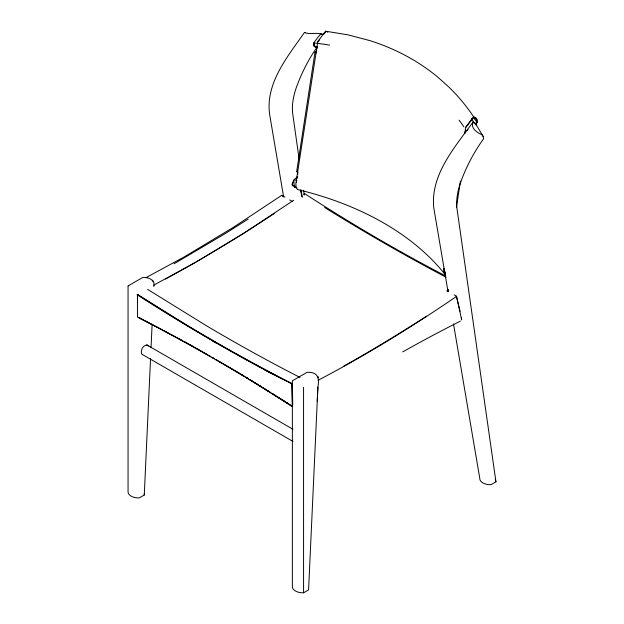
<?xml version="1.0" encoding="UTF-8"?>
<svg xmlns="http://www.w3.org/2000/svg" width="624" height="624" viewBox="0 0 624 624"><rect width="100%" height="100%" fill="white"/><g stroke="black" fill="none" stroke-linecap="round" stroke-linejoin="round"><path stroke-width="0.94" d="M314.597 46.652L315.159 46.722L313.872 45.763L314.176 43.953L313.942 46.028L316.664 47.775M128.053 286.042L128.053 491.462A10.561 6.1 0 0 0 139.253 497.929L144.269 495.035L150.548 358.441M151.039 347.732L152.116 324.363M153.855 286.517C155.743 280.075 148.005 276.916 142.81 277.423L128.107 285.909M292.367 382.855L292.422 380.78L307.117 372.302C318.17 371.959 319.488 377.957 317.905 387.106L308.584 589.906L303.568 592.8A10.561 6.1 0 0 1 292.367 586.334L292.367 406.224M317.195 401.24L317.905 387.106M313.997 44.483L313.778 42.939L317.842 37.401L320.713 34L321.555 34.32M444.233 268.889L445.045 273.593M297.157 177.091L294.138 179.65L293.818 181.927L294.239 185.89L294.957 187.356L296.806 187.824M297.851 172.411L296.665 171.655L315.003 52.19L316.025 51.605M297.032 178.402L297.32 176.498M297.617 174.595L297.905 172.692M316.376 52.346L316.672 50.435M316.969 48.516L317.257 46.597M464.771 133.06L465.816 126.968L473.546 116.657A291.416 231.153 -37.1 0 0 449.202 87.368L437.713 77.048A288.896 229.156 -37.1 0 0 370.024 40.654L347.716 34.796L325.533 31.2L317.803 41.512L295.862 183.604L296.104 187.028L297.406 189.446M465.122 133.029L465.566 130.143M456.44 207.16L460.434 181.147M315.838 47.401L316.033 46.285M313.841 45.287L313.934 44.795M296.322 182.59L296.595 181.256M476.447 125.213L475.73 123.739L473.047 121.992C470.293 128.333 477.196 132.662 482.063 134.792L483.148 136.461L483.6 138.793C473.936 152.092 466.253 166.78 460.676 182.239C457.727 190.64 455.949 199.602 456.971 208.51L495.947 481.829L490.963 484.708A10.577 6.107 0 0 1 479.762 478.241L453.508 323.895M293.03 182.052L293.662 180.671M294.957 187.356L295.402 186.521M316.805 47.58C308.225 59.818 301.525 73.304 296.4 87.337C293.459 95.729 291.673 104.699 292.687 113.615L299.224 159.627M296.665 171.655L297.687 171.07M305.144 32.588L304.473 32.456C287.742 56.511 265.145 83.171 269.669 114.59L283.639 197.02M475.223 124.574L476.954 122.304L476.354 119.66L474.895 117.959L473.608 117.476L466.003 127.257M475.878 124.324L477.578 122.125L477.056 119.332L475.8 117.694L473.546 116.657M317.99 41.808L319.745 39.546M323.84 34.281L325.595 32.019M473.047 121.992C454.966 147.147 430.123 174.798 433.813 208.081L447.97 291.338M304.021 194.555L304.715 193.697A1505.611 725.86 52.9 0 0 445.754 276.026M466.76 130.79L467.938 129.386M472.368 124.129L472.836 123.575M284.942 197.153L281.752 195.312L233.368 227.339L184.899 256.542L145.774 277.781M274.427 213.424L258.991 223.493A1525.976 881.026 -60 0 1 179.837 271.167L165.61 279.037M316.189 52.946L315.003 52.19M248.196 219.086L224.78 233.875L174.073 263.796M291.119 405.296L292.757 406.318L292.391 406.544A1844.443 1043.024 59 0 0 137.467 317.101L137.444 294.466L185.234 324.238A1856.564 1049.88 59 0 0 286.042 380.64L292.344 383.893L292.726 404.407M292.157 201.271L293.732 200.32M448.594 289.77L447.01 290.729L448.617 291.65M447.065 291.135L448.648 290.183M303.966 194.15L304.715 193.697M196.069 262.057L243.734 233.321L292.11 201.295L289.723 199.914M195.257 262.525L153.621 285.215M294.364 185.507L293.007 185.89L292.453 185.476A2.785 1.607 -60 0 1 292.594 183.004C295.589 179.361 291.392 183.433 292.344 185.242C293.257 186.794 295.246 184.33 294.996 187.27M460.379 321.095L458.624 322.031A1551.514 895.775 -60 0 0 402.722 351.913M137.069 294.692L137.413 294.887A1856.4 1049.786 59 0 0 279.708 377.77L292.344 383.893L289.021 382.177M293.826 185.796L293.943 185.734M294.138 179.65L296.907 180.344M304.473 32.456C309.824 34.835 315.838 32.3 321.266 34.008M286.042 380.64L280.55 377.824A1842.844 1042.119 59 0 1 137.444 294.466L137.584 302.546M325.533 31.2L326.243 31.574M138.7 317.335L143.863 320.081M145.579 320.993L153.317 325.12M155.041 326.032L162.778 330.151M164.494 331.071L169.65 333.817M171.374 334.729L175.672 337.022M177.395 337.935L182.551 340.681M184.267 341.601L188.573 343.886M326.953 31.777L327.787 32.237M454.233 294.895L456.635 296.283L461.659 319.925L461.417 317.507M189.431 344.347L192.761 346.265M194.431 347.233L199.43 350.119M201.092 351.078L206.926 354.448M208.595 355.407L210.257 356.374M211.926 357.334L214.422 358.777M216.091 359.736L217.76 360.703M219.422 361.663L221.926 363.106M223.595 364.065L225.256 365.032M226.925 365.992L239.421 373.207M146.617 344.776L292.976 429.281M142.475 354.565L293.023 441.48M243.547 375.703L241.09 374.174L244.343 376.225M250.115 379.782L252.572 381.311M255.029 382.847L257.494 384.376M259.132 385.398L261.596 386.927M264.053 388.456L266.518 389.984M268.156 391.006L270.613 392.543M273.078 394.072L275.535 395.6M278 397.129L279.638 398.151M281.276 399.173L284.56 401.216M286.198 402.238L288.662 403.767M250.045 379.821L253.305 381.88M254.935 382.902L292.391 406.544L292.352 384.337M147.592 289.364L207.199 326.212A1842.781 1042.088 59 0 0 299.965 377.403M281.752 195.312L282.883 196.342M483.148 136.461L475.488 123.513L473.827 122.398A286.127 223.22 -31.9 0 0 471.401 118.576M148.325 346.078L147.358 345.119C143.208 344.612 140.431 350.158 141.547 353.714L142.506 354.674M314.987 46.543L314.02 44.374M152.677 280.691L152.303 280.262L153.317 281.432M444.062 270.949L445.208 272.321M475.488 123.513L476.252 125.104M495.277 479.294L495.947 481.829M456.355 296.501L460.083 311.275M300.448 190.141L301.883 196.49M300.947 189.797L302.328 197.278M303.584 190.297L304.262 195.094M291.626 383.924L292.391 406.544M303.568 387.379L303.568 592.8M139.253 318.037A1797.884 1038.016 60 0 1 161.351 329.48M163.051 330.385A1797.884 1038.016 60 0 1 210.023 356.249M211.676 357.201A1797.884 1038.016 60 0 1 213.33 358.145M215.81 359.572A1797.884 1038.016 60 0 1 243.89 376.147M244.717 376.646A1797.884 1038.016 60 0 1 269.49 391.88M271.963 393.432A1797.884 1038.016 60 0 1 292.367 406.435M144.191 493.826A10.561 6.1 0 0 1 144.269 495.035M313.771 42.978A286.432 225.459 -34.5 0 1 329.651 45.123M459.116 120.143A286.432 225.459 -34.5 0 1 463.866 126.805M320.736 33.946A286.127 223.22 -31.9 0 1 323.591 34.273M473.468 117.686A315.947 250.84 -37.4 0 1 476.954 122.304M443.937 268.437A12.051 6.958 -60 0 0 444.413 273.367L445.419 274.903A320.198 209.906 -7.9 0 0 297.367 189.501M446.129 277.298A1824.724 897.811 53.6 0 1 324.644 207.511M426.52 316.189A1640.379 947.076 -60 0 1 343.294 366.428M456.635 296.283A1402.159 809.539 -60 0 1 318.1 380.289M272.594 374.104A1823.687 1031.285 59 0 1 264.857 370.001M216.614 343.239A1823.687 1031.285 59 0 1 212.449 340.837M248.469 378.76L246.012 377.231L248.414 378.791M317.749 376.553L318.201 377.645L317.749 376.553"/></g></svg>
